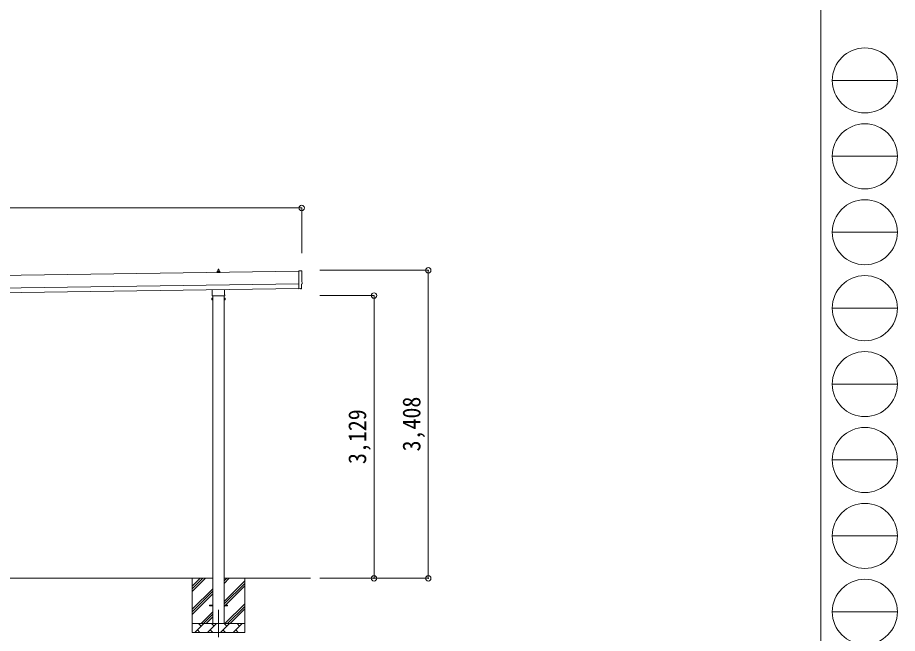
# Model space of a CAD drawing. Units: millimetres at full size, sheet at 1:60. Extents: x -16864 to 16864, y -11640 to 11640.
# Drawn here: x 7132 to 16864, y -8219 to -1405 of the extents above; entities that cross this region are included whole.
import ezdxf
from ezdxf.enums import TextEntityAlignment as Align

# ---------------------------------------------------------------- set-up
doc = ezdxf.new("R2010")
doc.units = ezdxf.units.MM
doc.header["$LTSCALE"] = 60
doc.header["$PDMODE"] = 32
doc.header["$PDSIZE"] = 60
doc.linetypes.add('CHAIN1', pattern=[8, 5, -1, 1, -1])
for name, color, linetype, lineweight in [('0-1_Defpoints', 7, 'CHAIN1', 9), ('0-2_TEXT1', 4, 'Continuous', 9), ('0-3_SHAPE', 7, 'Continuous', 9), ('0-8_TABLE1', 6, 'Continuous', 9), ('F-0', 7, 'Continuous', 9)]:
    doc.layers.add(name, color=color, linetype=linetype, lineweight=lineweight)
doc.styles.add('ＭＳ ゴシック', font='')
doc.styles.get('ＭＳ ゴシック').set_extended_font_data('MS Gothic')

msp = doc.modelspace()

# ---------------------------------------------------------------- linework, layer by layer
at = {"layer": '0-1_Defpoints'}
msp.add_line((9354.36, -7959.13), (9354.36, -8308.13), dxfattribs=at)
at = {"layer": '0-2_TEXT1'}
for p, q in [((10242.05, -4211.47), (4877.1, -4288.11)), ((9336.41, -4226.8), (9336.41, -4219.09)), ((9372.91, -4226.8), (9336.41, -4226.8)), ((9336.79, -4218.3), (9372.53, -4218.3)), ((9337.18, -4218.12), (9343.9, -4216.49)), ((9344.28, -4216.3), (9365.04, -4216.3)), ((9344.66, -4215.51), (9344.66, -4211.3)), ((9345.66, -4211.3), (9363.66, -4211.3)), ((9348.66, -4211.3), (9349.39, -4187.78)), ((9350.39, -4186.8), (9358.94, -4186.8)), ((9359.94, -4187.78), (9360.66, -4211.3)), ((9364.66, -4215.51), (9364.66, -4211.3)), ((9372.15, -4218.12), (9365.43, -4216.49)), ((9372.91, -4226.8), (9372.91, -4219.09)), ((10241.98, -4206.38), (10244.82, -4405.22)), ((10273.66, -4207.59), (10241.98, -4206.38)), ((4879.1, -4428.1), (10244.05, -4351.46)), ((4879.81, -4478.09), (10244.77, -4401.45)), ((9284.36, -4479.56), (9284.36, -4474.06)), ((9286.06, -4470.79), (9286.06, -4415.15)), ((9422.66, -4413.2), (9422.66, -4470.79)), ((9424.36, -4474.06), (9424.36, -4479.56)), ((10263.03, -4404.05), (10244.82, -4405.22)), ((10263.7, -4404.68), (10263.03, -4404.05)), ((10264.45, -4404.94), (10271.36, -4404.48)), ((9280.36, -4509.06), (9281.11, -4507.74)), ((9280.36, -4509.06), (9280.36, -4526.06)), ((9280.36, -4526.06), (9281.11, -4527.37)), ((9287.36, -4512.65), (9281.11, -4512.65)), ((9287.36, -4522.47), (9281.11, -4522.47)), ((9287.36, -4527.37), (9281.11, -4527.37)), ((9422.29, -4483.06), (9286.42, -4483.06)), ((9289.86, -4526.76), (9287.36, -4526.76)), ((9291.86, -4483.06), (9291.86, -8109.13)), ((9416.86, -8109.13), (9416.86, -4483.06)), ((9418.86, -4526.76), (9421.36, -4526.76)), ((9421.36, -4512.65), (9427.6, -4512.65)), ((9421.36, -4522.47), (9427.6, -4522.47)), ((9421.36, -4527.37), (9427.6, -4527.37)), ((9428.36, -4509.06), (9427.6, -4507.74)), ((9428.36, -4526.06), (9427.6, -4527.37)), ((9428.36, -4509.06), (9428.36, -4526.06)), ((9254.36, -7904.63), (9291.86, -7904.63)), ((9254.36, -7913.63), (9254.36, -7904.63)), ((9254.36, -7904.63), (9291.86, -7904.63)), ((9254.36, -7913.63), (9254.36, -7904.63)), ((9254.36, -7913.63), (9291.86, -7913.63)), ((9254.36, -7913.63), (9291.86, -7913.63)), ((9416.86, -7904.63), (9454.36, -7904.63)), ((9416.86, -7904.63), (9454.36, -7904.63)), ((9416.86, -7913.63), (9454.36, -7913.63)), ((9416.86, -7913.63), (9454.36, -7913.63)), ((9454.36, -7913.63), (9454.36, -7904.63)), ((9454.36, -7913.63), (9454.36, -7904.63))]:
    msp.add_line(p, q, dxfattribs=at)
for points in [[(10274.16, -4401.45), (10273.49, -4354.42), (10274.09, -4354.41)], [(9287.36, -4527.37), (9287.36, -4507.74), (9281.11, -4507.74)], [(9287.36, -4526.76), (9287.36, -4508.36), (9289.86, -4508.36)], [(9421.36, -4526.76), (9421.36, -4508.36), (9418.86, -4508.36)], [(9421.36, -4527.37), (9421.36, -4507.74), (9427.6, -4507.74)]]:
    msp.add_lwpolyline(points, dxfattribs=at)
for points in [[(9289.86, -4528.06), (9289.86, -4507.06), (9291.86, -4507.06), (9291.86, -4528.06)], [(9418.86, -4528.06), (9418.86, -4507.06), (9416.86, -4507.06), (9416.86, -4528.06)]]:
    msp.add_lwpolyline(points, close=True, dxfattribs=at)
for centre, radius, start, end in [((9337.41, -4219.09), 1, 103.62699, 180), ((9343.66, -4215.51), 1, 283.62699, 0), ((9348.75, -4211.93), 4.13, 90, 171.17633), ((9345.66, -4212.3), 1, 90, 180), ((9350.39, -4187.8), 1, 90, 178.60509), ((9358, -4211.3), 4.83, 133.60282, 180), ((9351.33, -4211.3), 4.83, 0, 46.39718), ((9358.94, -4187.8), 1, 1.39491, 90), ((9360.58, -4211.93), 4.13, 8.82367, 90), ((9363.66, -4212.3), 1, 0, 90), ((9365.66, -4215.51), 1, 180, 256.37301), ((9371.91, -4219.09), 1, 0, 76.37301), ((9288.36, -4474.06), 4, 125.09963, 180), ((9420.36, -4474.06), 4, 0, 54.90037), ((10264.38, -4403.94), 1, 227.3164, 273.81435), ((9284.7, -4510.2), 4.34, 145.61575, 214.38425), ((9296.6, -4517.56), 16.24, 162.41205, 197.58795), ((9284.7, -4524.92), 4.34, 145.61575, 214.38425), ((9288.36, -4479.56), 4, 180, 194.47751), ((9288.36, -4479.56), 4, 194.47751, 241.04498), ((9420.36, -4479.56), 4, 298.95502, 345.52249), ((9420.36, -4479.56), 4, 345.52249, 0), ((9412.11, -4517.56), 16.24, 342.41205, 17.58795), ((9424.01, -4510.2), 4.34, 325.61575, 34.38425), ((9424.01, -4524.92), 4.34, 325.61575, 34.38425)]:
    msp.add_arc(centre, radius, start, end, dxfattribs=at)
for centre, major_axis, ratio, start_param, end_param in [((10273.46, -4210.58), (3, -0.04), 0.99863, 6.2683889, 7.8016218), ((15039.84, -4212.92), (-4762.89, -68.04), 0.99863, 6.268406, 6.2977043), ((10274.03, -4350.01), (4.41, -0.06), 0.99863, 4.712389, 6.2976778), ((10271.16, -4401.48), (2.21, -2.04), 0.9974, 5.5252311, 7.0411395)]:
    msp.add_ellipse(centre, major_axis=major_axis, ratio=ratio, start_param=start_param, end_param=end_param, dxfattribs=at)
at = {"layer": '0-3_SHAPE'}
for p, q in [((9291.86, -7609.13), (6416.86, -7609.13)), ((9064.36, -7725.9), (9181.12, -7609.13)), ((9064.36, -7754.18), (9209.41, -7609.13)), ((9064.36, -7697.61), (9152.84, -7609.13)), ((9064.36, -7609.13), (9064.36, -8209.13)), ((10373.76, -7609.13), (9416.86, -7609.13)), ((9416.86, -7637.96), (9445.68, -7609.13)), ((9416.86, -7666.24), (9473.96, -7609.13)), ((9416.86, -7864.23), (9644.36, -7636.73)), ((9416.86, -7892.51), (9644.36, -7665.01)), ((9644.36, -7609.13), (9644.36, -8209.13)), ((9064.36, -7952.17), (9291.86, -7724.67)), ((9064.36, -7980.46), (9291.86, -7752.96)), ((9064.36, -8008.74), (9291.86, -7781.24)), ((9416.86, -7920.8), (9644.36, -7693.3)), ((9161.95, -8109.13), (9291.86, -7979.23)), ((9426.51, -8109.13), (9644.36, -7891.29)), ((9454.8, -8109.13), (9644.36, -7919.57)), ((9483.08, -8109.13), (9644.36, -7947.86)), ((9190.24, -8109.13), (9291.86, -8007.51)), ((9218.52, -8109.13), (9291.86, -8035.8)), ((9064.36, -8109.13), (9644.36, -8109.13)), ((9092.22, -8209.13), (9192.22, -8109.13)), ((9163.67, -8137.68), (9135.12, -8109.13)), ((9233.64, -8209.13), (9333.64, -8109.13)), ((9305.09, -8137.68), (9276.54, -8109.13)), ((9375.07, -8209.13), (9475.07, -8109.13)), ((9446.51, -8137.68), (9417.96, -8109.13)), ((9516.49, -8209.13), (9616.49, -8109.13)), ((9587.93, -8137.68), (9559.38, -8109.13)), ((9644.36, -8209.13), (9064.36, -8209.13)), ((9120.78, -8180.58), (9149.33, -8209.13)), ((9262.2, -8180.58), (9290.75, -8209.13)), ((9403.62, -8180.58), (9432.17, -8209.13)), ((9545.04, -8180.58), (9573.59, -8209.13))]:
    msp.add_line(p, q, dxfattribs=at)
at = {"layer": '0-8_TABLE1'}
for p, q in [((10275.06, -3511.49), (-563.86, -3511.49)), ((10275.06, -3511.49), (10275.06, -4011.49)), ((11675.06, -4201.03), (10475.06, -4201.03)), ((11675.06, -7609.13), (11675.06, -4201.03)), ((11075.06, -4480.56), (10475.06, -4480.56)), ((11075.06, -4480.56), (11075.06, -7609.13)), ((11675.06, -7609.13), (10475.06, -7609.13))]:
    msp.add_line(p, q, dxfattribs=at)
for p in [(10275.06, -3511.49), (11675.06, -4201.03), (11075.06, -4480.56), (11075.06, -7609.13), (11675.06, -7609.13)]:
    msp.add_point(p, dxfattribs=at)
at = {"layer": 'F-0', "color": 5, "lineweight": 5}
msp.add_line((16015.88, 11640), (16015.88, -11640), dxfattribs=at)
at = {"layer": 'F-0', "color": 4}
for p, q in [((16144.11, -2100), (16864.12, -2100)), ((16144.11, -2940), (16864.12, -2940)), ((16144.11, -3780), (16864.12, -3780)), ((16144.11, -4620), (16864.12, -4620)), ((16144.11, -5460), (16864.12, -5460)), ((16144.11, -6300), (16864.12, -6300)), ((16144.11, -7140), (16864.12, -7140)), ((16144.11, -7980), (16864.12, -7980))]:
    msp.add_line(p, q, dxfattribs=at)
for centre in [(16504.11, -2100), (16504.11, -2940), (16504.11, -3780), (16504.11, -4620), (16504.11, -5460), (16504.11, -6300), (16504.11, -7140), (16504.11, -7980)]:
    msp.add_circle(centre, 360, dxfattribs=at)

# ---------------------------------------------------------------- texts
at = {"layer": '0-8_TABLE1', "color": 7, "style": 'ＭＳ ゴシック', "width": 0.9}
for s, p in [('3,408', (11647.56, -6205.08)), ('3,129', (11047.56, -6344.85))]:
    msp.add_text(s, height=197.9, rotation=90, dxfattribs=at).set_placement(p, align=Align.BOTTOM_LEFT)

doc.saveas('drawing.dxf')
